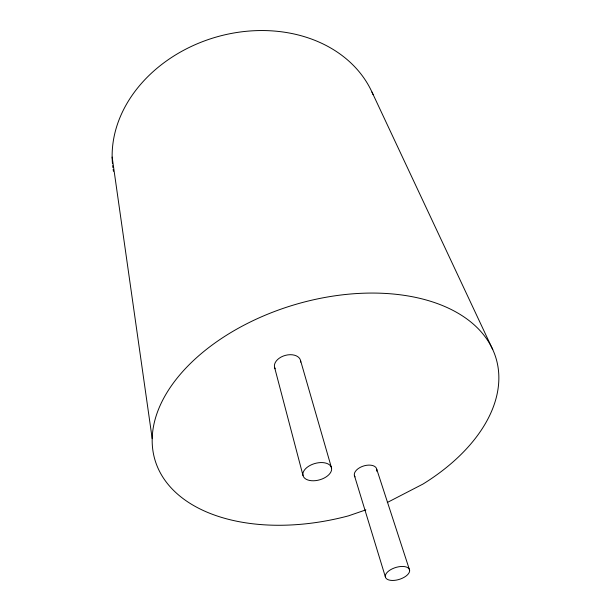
<?xml version="1.0" encoding="UTF-8"?>
<svg xmlns="http://www.w3.org/2000/svg" width="611" height="611" viewBox="0 0 611 611"><rect width="100%" height="100%" fill="white"/><g stroke="black" fill="none" stroke-linecap="round" stroke-linejoin="round"><path stroke-width="0.92" d="M387.282 502.502L422.98 484.057A177.938 108.926 -16.6 0 0 424.087 299.413A177.938 108.926 -16.6 0 0 156.981 413.403A177.938 108.926 -16.6 0 0 348.484 515.852L365.867 509.872M371.977 92.085L492.772 349.622M376.773 469.355L409.63 570.239A12.61 6.209 -17.2 0 1 392.117 580.45A12.61 6.209 -17.2 0 1 390.681 569.673A12.61 6.209 -17.2 0 1 409.63 570.239M354.342 475.305L385.335 576.776M300.574 360.597L331.536 467.98A14.756 8.508 -15.7 0 1 311.648 480.727A14.756 8.508 -15.7 0 1 308.578 466.3A14.756 8.508 -15.7 0 1 331.536 467.98M274.576 367.356L303.01 475.526M112.141 157.088L152.2 438.675M355.029 476.878A11.632 6.591 -17.3 0 1 364.423 465.742A11.632 6.591 -17.3 0 1 376.659 471.15M275.141 368.784A13.434 8.791 -15.5 0 1 285.528 355.335A13.434 8.791 -15.5 0 1 300.704 362.14M113.455 171.286A135.94 109.743 -16.6 0 1 113.15 169.415M112.882 167.536A135.94 109.743 -16.6 0 1 112.661 165.642M112.477 163.748A135.94 109.743 -16.6 0 1 219.708 36.095A135.94 109.743 -16.6 0 1 373.107 94.652"/></g></svg>
